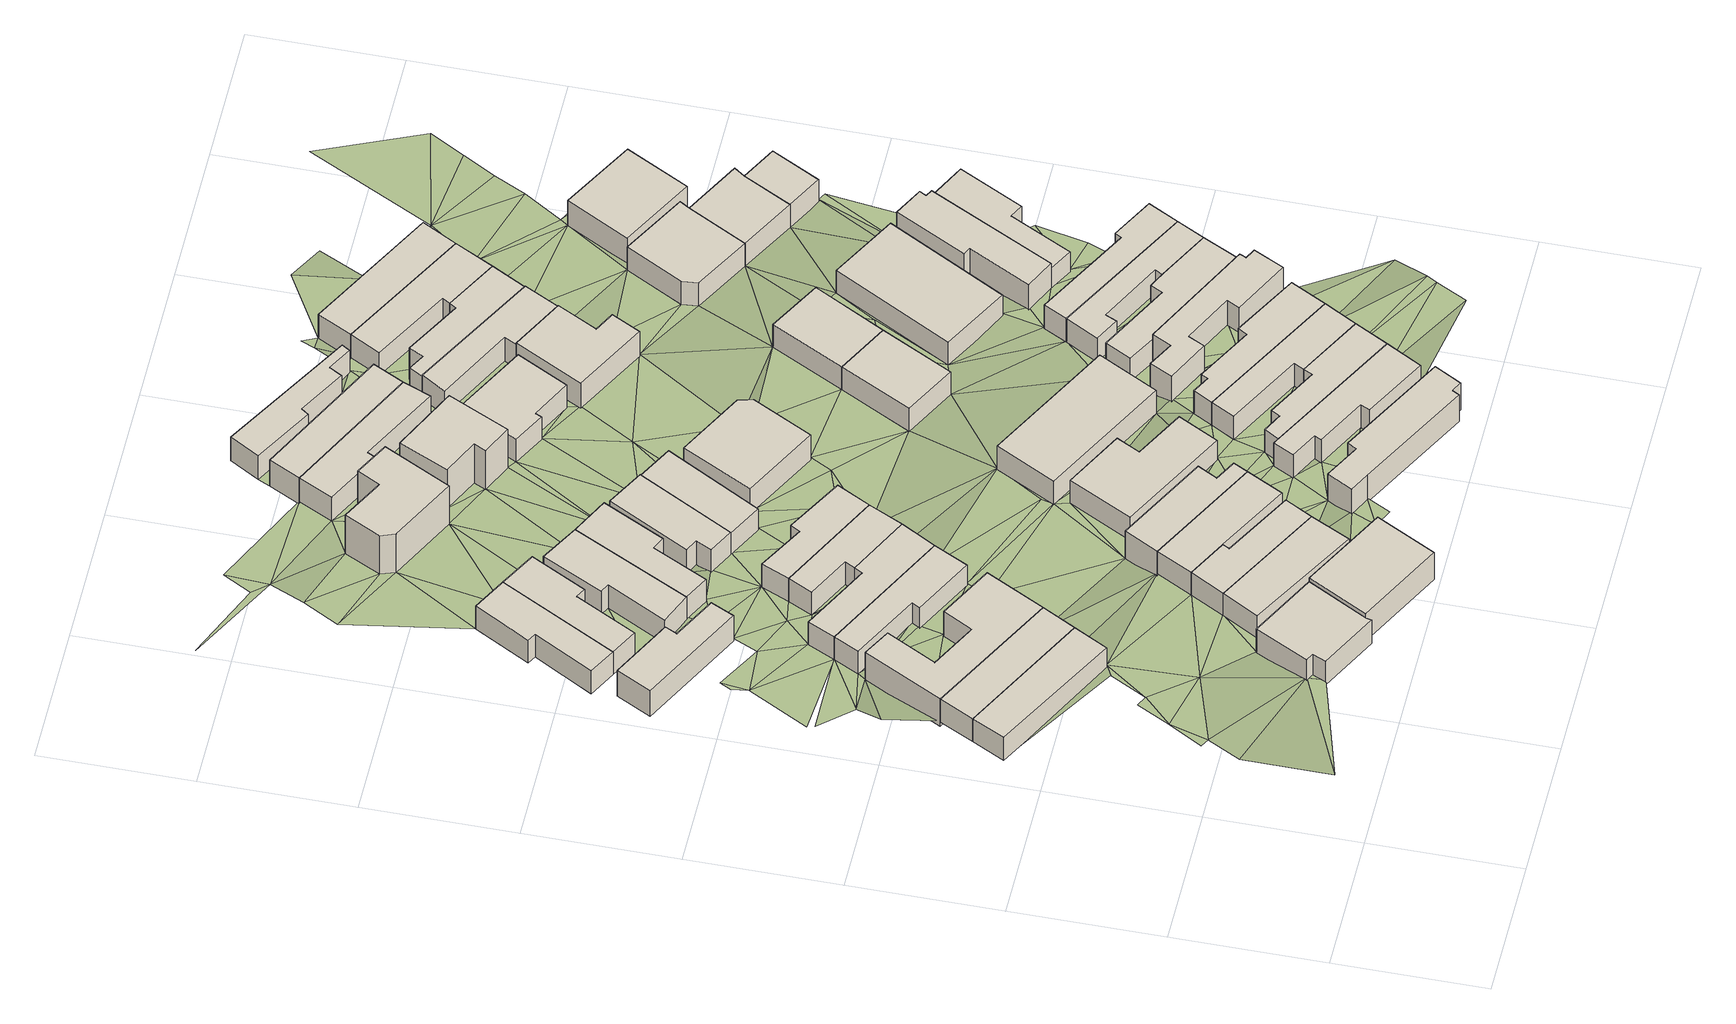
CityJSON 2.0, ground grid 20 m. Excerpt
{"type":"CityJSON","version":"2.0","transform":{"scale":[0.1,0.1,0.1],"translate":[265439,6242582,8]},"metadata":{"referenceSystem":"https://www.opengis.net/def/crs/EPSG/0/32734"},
"CityObjects":{
"building1":{"type":"Building","attributes":{"address":"36 Cecil Road Salt River Cape Town","building":"house","building:levels":"1","footprint":{"type":"Polygon"},"plus_code":"CQXGXFXP+XPR","ground_height":11.31,"building_height":4.1,"roof_height":15.41},"geometry":[{"type":"Solid","lod":"1","boundaries":[[[[0,1,2,3]],[[1,4,5,2]],[[4,6,7,5]],[[6,0,3,7]],[[3,2,5,7]],[[6,4,1,0]]]]}]},
"building2":{"type":"Building","attributes":{"address":"34 Cecil Road Salt River Cape Town","building":"house","building:levels":"1","footprint":{"type":"Polygon"},"plus_code":"CQXJXVX4+X4R","ground_height":11.31,"building_height":4.1,"roof_height":15.41},"geometry":[{"type":"Solid","lod":"1","boundaries":[[[[0,8,9,3]],[[8,10,11,9]],[[10,1,2,11]],[[1,0,3,2]],[[3,9,11,2]],[[1,10,8,0]]]]}]},
"building3":{"type":"Building","attributes":{"address":"7 Pope Street Salt River Cape Town","building":"house","building:levels":"1","footprint":{"type":"Polygon"},"plus_code":"CRX8X8XG+XPR","ground_height":12.32,"building_height":4.1,"roof_height":16.42},"geometry":[{"type":"Solid","lod":"1","boundaries":[[[[12,13,14,15]],[[13,16,17,14]],[[16,18,19,17]],[[18,20,21,19]],[[20,22,23,21]],[[22,24,25,23]],[[24,12,15,25]],[[15,14,17,19,21,23,25]],[[24,22,20,18,16,13,12]]]]}]},
"building4":{"type":"Building","attributes":{"address":"32 Cecil Road Salt River Cape Town","building":"house","building:levels":"1","footprint":{"type":"Polygon"},"plus_code":"CQXFX9XH+XMW","ground_height":11.31,"building_height":4.1,"roof_height":15.41},"geometry":[{"type":"Solid","lod":"1","boundaries":[[[[26,27,28,9]],[[27,29,30,28]],[[29,31,32,30]],[[31,33,34,32]],[[33,35,36,34]],[[35,37,38,36]],[[37,39,11,38]],[[39,26,9,11]],[[9,28,30,32,34,36,38,11]],[[39,37,35,33,31,29,27,26]]]]}]},
"building5":{"type":"Building","attributes":{"address":"19 Coleridge Road Salt River Cape Town","building":"house","building:levels":"1","footprint":{"type":"Polygon"},"plus_code":"CQXCXXX7+X6V","ground_height":10.54,"building_height":4.1,"roof_height":14.64},"geometry":[{"type":"Solid","lod":"1","boundaries":[[[[40,41,42,43]],[[41,44,45,42]],[[44,46,47,45]],[[46,48,49,47]],[[48,50,51,49]],[[50,40,43,51]],[[43,42,45,47,49,51]],[[50,48,46,44,41,40]]]]}]},
"building6":{"type":"Building","attributes":{"address":"Pope Street Salt River Cape Town","building":"house","building:levels":"1","footprint":{"type":"Polygon"},"plus_code":"CRXRX5XM+XPR","ground_height":12.99,"building_height":4.1,"roof_height":17.09},"geometry":[{"type":"Solid","lod":"1","boundaries":[[[[13,12,15,52,53,14]],[[12,54,55,52,15]],[[54,56,57,55]],[[56,13,14,53,57]],[[53,52,55,57]],[[56,54,12,13]]]]}]},
"building7":{"type":"Building","attributes":{"address":"22 Tennyson Street Salt River Cape Town","building":"house","building:levels":"1","footprint":{"type":"Polygon"},"plus_code":"CQX8XHXP+X5W","ground_height":9.97,"building_height":4.1,"roof_height":14.07},"geometry":[{"type":"Solid","lod":"1","boundaries":[[[[58,59,60,61]],[[59,62,63,60]],[[62,64,65,63]],[[64,66,67,65]],[[66,68,69,67]],[[68,58,61,69]],[[61,60,63,65,67,69]],[[68,66,64,62,59,58]]]]}]},
"building8":{"type":"Building","attributes":{"address":"30 Cecil Road Salt River Cape Town","building":"house","building:levels":"1","footprint":{"type":"Polygon"},"plus_code":"CRX2X6XV+X3R","ground_height":10.54,"building_height":4.1,"roof_height":14.64},"geometry":[{"type":"Solid","lod":"1","boundaries":[[[[70,71,72,73]],[[71,74,75,72]],[[74,76,77,75]],[[76,78,79,77]],[[78,80,81,79]],[[80,70,73,81]],[[73,72,75,77,79,81]],[[80,78,76,74,71,70]]]]}]},
"building9":{"type":"Building","attributes":{"address":"Cecil Road Salt River Cape Town","building":"house","building:levels":"1","footprint":{"type":"Polygon"},"plus_code":"CRXPXGXG+X9V","ground_height":12.15,"building_height":4.1,"roof_height":16.25},"geometry":[{"type":"Solid","lod":"1","boundaries":[[[[82,83,84,85]],[[83,86,87,84]],[[86,88,89,87]],[[88,82,85,89]],[[85,84,87,89]],[[88,86,83,82]]]]}]},
"building10":{"type":"Building","attributes":{"address":"24 Tennyson Street Salt River Cape Town","building":"house","building:levels":"1","footprint":{"type":"Polygon"},"plus_code":"CQXMXWXP+X6X","ground_height":9.97,"building_height":4.1,"roof_height":14.07},"geometry":[{"type":"Solid","lod":"1","boundaries":[[[[58,68,69,61]],[[68,90,91,69]],[[90,92,93,91]],[[92,94,95,93]],[[94,96,97,95]],[[96,58,61,97]],[[61,69,91,93,95,97]],[[96,94,92,90,68,58]]]]}]},
"building11":{"type":"Building","attributes":{"address":"28 Cecil Road Salt River Cape Town","building":"house","building:levels":"1","footprint":{"type":"Polygon"},"plus_code":"CRX6X6XX+XJW","ground_height":10.54,"building_height":4.1,"roof_height":14.64},"geometry":[{"type":"Solid","lod":"1","boundaries":[[[[98,99,100,101]],[[99,102,103,100]],[[102,70,73,103]],[[70,80,81,73]],[[80,104,105,81]],[[104,98,101,105]],[[101,100,103,73,81,105]],[[104,80,70,102,99,98]]]]}]},
"building12":{"type":"Building","attributes":{"address":"Cecil Road Salt River Cape Town","building":"house","building:levels":"1","footprint":{"type":"Polygon"},"plus_code":"CRXRXWXM+X7W","ground_height":12.15,"building_height":4.1,"roof_height":16.25},"geometry":[{"type":"Solid","lod":"1","boundaries":[[[[82,88,89,85]],[[88,106,107,89]],[[106,108,109,107]],[[108,110,111,109]],[[110,112,113,111]],[[112,82,85,113]],[[85,89,107,109,111,113]],[[112,110,108,106,88,82]]]]}]},
"building13":{"type":"Building","attributes":{"address":"26 Tennyson Street Salt River Cape Town","building":"house","building:levels":"1","footprint":{"type":"Polygon"},"plus_code":"CQXRXMXC+X8X","ground_height":9.97,"building_height":4.1,"roof_height":14.07},"geometry":[{"type":"Solid","lod":"1","boundaries":[[[[114,115,116,117]],[[115,118,119,116]],[[118,120,121,119]],[[120,122,123,121]],[[122,124,125,123]],[[124,114,117,125]],[[117,116,119,121,123,125]],[[124,122,120,118,115,114]]]]}]},
"building14":{"type":"Building","attributes":{"address":"Cecil Road Salt River Cape Town","building":"house","building:levels":"1","footprint":{"type":"Polygon"},"plus_code":"CRXXXHXH+X8W","ground_height":12.15,"building_height":4.1,"roof_height":16.25},"geometry":[{"type":"Solid","lod":"1","boundaries":[[[[126,112,113,127]],[[112,110,111,113]],[[110,128,129,111]],[[128,130,131,129]],[[130,126,127,131]],[[127,113,111,129,131]],[[130,128,110,112,126]]]]}]},
"building15":{"type":"Building","attributes":{"address":"26 Cecil Road Salt River Cape Town","building":"house","building:levels":"1","footprint":{"type":"Polygon"},"plus_code":"CRX8XHXC+XHV","ground_height":10.54,"building_height":4.1,"roof_height":14.64},"geometry":[{"type":"Solid","lod":"1","boundaries":[[[[132,133,134,135]],[[133,136,137,134]],[[136,138,139,137]],[[138,98,101,139]],[[98,104,105,101]],[[104,132,135,105]],[[135,134,137,139,101,105]],[[104,98,138,136,133,132]]]]}]},
"building16":{"type":"Building","attributes":{"address":"28 Tennyson Street Salt River Cape Town","building":"house","building:levels":"1","footprint":{"type":"Polygon"},"plus_code":"CRX6X5X7+XWW","ground_height":9.97,"building_height":4.1,"roof_height":14.07},"geometry":[{"type":"Solid","lod":"1","boundaries":[[[[114,124,125,117]],[[124,140,141,125]],[[140,142,143,141]],[[142,144,145,143]],[[144,146,147,145]],[[146,114,117,147]],[[117,125,141,143,145,147]],[[146,144,142,140,124,114]]]]}]},
"building17":{"type":"Building","attributes":{"address":"Cecil Road Salt River Cape Town","building":"house","building:levels":"1","footprint":{"type":"Polygon"},"plus_code":"CVX2XXXV+XCX","ground_height":12.15,"building_height":4.1,"roof_height":16.25},"geometry":[{"type":"Solid","lod":"1","boundaries":[[[[148,149,131,127]],[[149,150,151,131]],[[150,152,153,151]],[[152,154,155,153]],[[154,156,157,155]],[[156,148,127,157]],[[127,131,151,153,155,157]],[[156,154,152,150,149,148]]]]}]},
"building18":{"type":"Building","attributes":{"address":"24 Cecil Road Salt River Cape Town","building":"house","building:levels":"1","footprint":{"type":"Polygon"},"plus_code":"CRXFXHX4+X6R","ground_height":10.54,"building_height":4.1,"roof_height":14.64},"geometry":[{"type":"Solid","lod":"1","boundaries":[[[[132,158,159,135]],[[158,160,161,159]],[[160,162,163,161]],[[162,164,165,163]],[[164,133,134,165]],[[133,132,135,134]],[[135,159,161,163,165,134]],[[133,164,162,160,158,132]]]]}]},
"building19":{"type":"Building","attributes":{"address":"30 Tennyson Street Salt River Cape Town","building":"house","building:levels":"1","footprint":{"type":"Polygon"},"plus_code":"CRXFX6X5+X7W","ground_height":9.97,"building_height":4.1,"roof_height":14.07},"geometry":[{"type":"Solid","lod":"1","boundaries":[[[[166,167,168,169,170,171]],[[167,172,173,169,168]],[[172,174,175,173]],[[174,176,177,175]],[[176,178,179,177]],[[178,166,171,170,179]],[[170,169,173,175,177,179]],[[178,176,174,172,167,166]]]]}]},
"building20":{"type":"Building","attributes":{"address":"Cecil Road Salt River Cape Town","building":"house","building:levels":"1","footprint":{"type":"Polygon"},"plus_code":"CVX7X5XX+XCX","ground_height":11.28,"building_height":4.1,"roof_height":15.38},"geometry":[{"type":"Solid","lod":"1","boundaries":[[[[180,181,182,183]],[[181,184,185,182]],[[184,186,187,185]],[[186,188,189,187]],[[188,190,191,189]],[[190,180,183,191]],[[183,182,185,187,189,191]],[[190,188,186,184,181,180]]]]}]},
"building21":{"type":"Building","attributes":{"address":"32 Tennyson Street Salt River Cape Town","building":"house","building:levels":"1","footprint":{"type":"Polygon"},"plus_code":"CRXMXCXX+X3V","ground_height":9.85,"building_height":4.1,"roof_height":13.95},"geometry":[{"type":"Solid","lod":"1","boundaries":[[[[166,178,192,171]],[[178,193,194,192]],[[193,195,196,194]],[[195,166,171,196]],[[171,192,194,196]],[[195,193,178,166]]]]}]},
"building22":{"type":"Building","attributes":{"address":"17 Coleridge Road Salt River Cape Town","building":"house","building:levels":"2","footprint":{"type":"Polygon"},"plus_code":"CRX4XMXG+XFW","ground_height":9.47,"building_height":6.9,"roof_height":16.37},"geometry":[{"type":"Solid","lod":"1","boundaries":[[[[197,198,199,200]],[[198,201,202,199]],[[201,203,204,202]],[[203,205,206,204]],[[205,207,208,206]],[[207,209,210,208]],[[209,197,200,210]],[[200,199,202,204,206,208,210]],[[209,207,205,203,201,198,197]]]]}]},
"building23":{"type":"Building","attributes":{"address":"56 Fenton Road Salt River Cape Town","building":"house","building:levels":"1","footprint":{"type":"Polygon"},"plus_code":"CVXXXWXC+X9V","ground_height":12.95,"building_height":4.1,"roof_height":17.05},"geometry":[{"type":"Solid","lod":"1","boundaries":[[[[211,212,213,214]],[[212,215,216,213]],[[215,217,218,216]],[[217,219,220,218]],[[219,221,222,220]],[[221,223,224,222]],[[223,225,226,224]],[[225,227,228,226]],[[227,211,214,228]],[[214,213,216,218,220,222,224,226,228]],[[227,225,223,221,219,217,215,212,211]]]]}]},
"building24":{"type":"Building","attributes":{"address":"54 Fenton Road Salt River Cape Town","building":"house","building:levels":"1","footprint":{"type":"Polygon"},"plus_code":"C2X5X5XX+X7R","ground_height":12.1,"building_height":4.1,"roof_height":16.2},"geometry":[{"type":"Solid","lod":"1","boundaries":[[[[229,230,231,232]],[[230,233,234,231]],[[233,235,236,234]],[[235,237,238,236]],[[237,239,240,238]],[[239,241,242,240]],[[241,243,244,242]],[[243,245,246,244]],[[245,229,232,246]],[[232,231,234,236,238,240,242,244,246]],[[245,243,241,239,237,235,233,230,229]]]]}]},
"building25":{"type":"Building","attributes":{"address":"34 Tennyson Street Salt River Cape Town","building":"house","building:levels":"1","footprint":{"type":"Polygon"},"plus_code":"CVX3XRXR+X7W","ground_height":10.48,"building_height":4.1,"roof_height":14.58},"geometry":[{"type":"Solid","lod":"1","boundaries":[[[[247,248,249,250]],[[248,251,252,249]],[[251,253,254,252]],[[253,255,256,254]],[[255,247,250,256]],[[250,249,252,254,256]],[[255,253,251,248,247]]]]}]},
"building26":{"type":"Building","attributes":{"address":"41 Cecil Road Salt River Cape Town","building":"house","building:levels":"1","footprint":{"type":"Polygon"},"plus_code":"CVXMXHXG+XQV","ground_height":11.28,"building_height":4.1,"roof_height":15.38},"geometry":[{"type":"Solid","lod":"1","boundaries":[[[[257,258,259,260]],[[258,261,262,259]],[[261,263,264,262]],[[263,257,260,264]],[[260,259,262,264]],[[263,261,258,257]]]]}]},
"building27":{"type":"Building","attributes":{"address":"15 Tennyson Street Salt River Cape Town","building":"house","building:levels":"2","footprint":{"type":"Polygon"},"plus_code":"CRXPX7X4+X2W","ground_height":9.57,"building_height":6.9,"roof_height":16.47},"geometry":[{"type":"Solid","lod":"1","boundaries":[[[[265,266,267,268]],[[266,269,270,267]],[[269,271,272,270]],[[271,273,274,272]],[[273,275,276,274]],[[275,265,268,276]],[[268,267,270,272,274,276]],[[275,273,271,269,266,265]]]]}]},
"building28":{"type":"Building","attributes":{"address":"52 Fenton Road Salt River Cape Town","building":"house","building:levels":"1","footprint":{"type":"Polygon"},"plus_code":"C2X8XFXX+X9V","ground_height":12.1,"building_height":4.1,"roof_height":16.2},"geometry":[{"type":"Solid","lod":"1","boundaries":[[[[229,277,278,232]],[[277,279,280,278]],[[279,281,282,280]],[[281,283,284,282]],[[283,285,286,284]],[[285,287,288,286]],[[287,230,231,288]],[[230,229,232,231]],[[232,278,280,282,284,286,288,231]],[[230,287,285,283,281,279,277,229]]]]}]},
"building29":{"type":"Building","attributes":{"address":"15 Coleridge Road Salt River Cape Town","building":"house","building:levels":"1","footprint":{"type":"Polygon"},"plus_code":"CRXHXJX6+XCW","ground_height":9.57,"building_height":4.1,"roof_height":13.67},"geometry":[{"type":"Solid","lod":"1","boundaries":[[[[289,290,291,292]],[[290,293,294,291]],[[293,295,296,294]],[[295,297,298,296]],[[297,299,300,298]],[[299,289,292,300]],[[292,291,294,296,298,300]],[[299,297,295,293,290,289]]]]}]},
"building30":{"type":"Building","attributes":{"address":"50 Fenton Road Salt River Cape Town","building":"house","building:levels":"1","footprint":{"type":"Polygon"},"plus_code":"C2X7XQXM+XRW","ground_height":12.1,"building_height":4.1,"roof_height":16.2},"geometry":[{"type":"Solid","lod":"1","boundaries":[[[[277,301,302,278]],[[301,303,304,302]],[[303,305,306,304]],[[305,307,308,306]],[[307,279,280,308]],[[279,277,278,280]],[[278,302,304,306,308,280]],[[279,307,305,303,301,277]]]]}]},
"building31":{"type":"Building","attributes":{"address":"13 Coleridge Road Salt River Cape Town","building":"house","building:levels":"1","footprint":{"type":"Polygon"},"plus_code":"CRXQXMXW+XQW","ground_height":9.57,"building_height":4.1,"roof_height":13.67},"geometry":[{"type":"Solid","lod":"1","boundaries":[[[[309,310,300,292]],[[310,311,312,300]],[[311,313,314,312]],[[313,309,292,314]],[[292,300,312,314]],[[313,311,310,309]]]]}]},
"building32":{"type":"Building","attributes":{"address":"48 Fenton Road Salt River Cape Town","building":"house","building:levels":"1","footprint":{"type":"Polygon"},"plus_code":"C2XHX2XG+XFV","ground_height":12.1,"building_height":4.1,"roof_height":16.2},"geometry":[{"type":"Solid","lod":"1","boundaries":[[[[301,315,316,302]],[[315,317,318,316]],[[317,319,320,318]],[[319,321,322,320]],[[321,323,324,322]],[[323,325,326,324]],[[325,303,304,326]],[[303,301,302,304]],[[302,316,318,320,322,324,326,304]],[[303,325,323,321,319,317,315,301]]]]}]},
"building33":{"type":"Building","attributes":{"address":"17 Tennyson Street Salt River Cape Town","building":"house","building:levels":"1","footprint":{"type":"Polygon"},"plus_code":"CVX6X4XP+XGV","ground_height":9.57,"building_height":4.1,"roof_height":13.67},"geometry":[{"type":"Solid","lod":"1","boundaries":[[[[327,328,329,330]],[[328,331,332,329]],[[331,333,334,332]],[[333,335,336,334]],[[335,337,338,336]],[[337,327,330,338]],[[330,329,332,334,336,338]],[[337,335,333,331,328,327]]]]}]},
"building34":{"type":"Building","attributes":{"address":"35 Cecil Road Salt River Cape Town","building":"house","building:levels":"1","footprint":{"type":"Polygon"},"plus_code":"CVXVXFXM+XWR","ground_height":10.41,"building_height":4.1,"roof_height":14.51},"geometry":[{"type":"Solid","lod":"1","boundaries":[[[[339,340,341,342]],[[340,343,344,341]],[[343,345,346,344]],[[345,339,342,346]],[[342,341,344,346]],[[345,343,340,339]]]]}]},
"building35":{"type":"Building","attributes":{"address":"Coleridge Road Salt River Cape Town","building":"house","building:levels":"1","footprint":{"type":"Polygon"},"plus_code":"CRXRX6XH+XHX","ground_height":9.15,"building_height":4.1,"roof_height":13.25},"geometry":[{"type":"Solid","lod":"1","boundaries":[[[[347,348,349,350]],[[348,351,352,349]],[[351,353,354,352]],[[353,355,356,354]],[[355,357,358,356]],[[357,359,360,358]],[[359,361,362,360]],[[361,347,350,362]],[[350,349,352,354,356,358,360,362]],[[361,359,357,355,353,351,348,347]]]]}]},
"building36":{"type":"Building","attributes":{"address":"46 Fenton Road Salt River Cape Town","building":"house","building:levels":"1","footprint":{"type":"Polygon"},"plus_code":"C2XWX3XJ+X3W","ground_height":12.1,"building_height":4.1,"roof_height":16.2},"geometry":[{"type":"Solid","lod":"1","boundaries":[[[[363,364,365,366,367,368]],[[364,369,370,366,365]],[[369,371,372,370]],[[371,373,374,372]],[[373,375,376,374]],[[375,377,378,376]],[[377,379,380,378]],[[379,381,382,380]],[[381,383,384,382]],[[383,385,386,384]],[[385,387,388,386]],[[387,363,368,367,388]],[[367,366,370,372,374,376,378,380,382,384,386,388]],[[387,385,383,381,379,377,375,373,371,369,364,363]]]]}]},
"building37":{"type":"Building","attributes":{"address":"22 Cecil Road Salt River Cape Town","building":"house","building:levels":"1","footprint":{"type":"Polygon"},"plus_code":"CVXMXMX5+X3V","ground_height":9.85,"building_height":4.1,"roof_height":13.95},"geometry":[{"type":"Solid","lod":"1","boundaries":[[[[389,390,391,392,393,394]],[[390,395,396,392,391]],[[395,397,398,396]],[[397,399,400,398]],[[399,401,402,400]],[[401,389,394,393,402]],[[393,392,396,398,400,402]],[[401,399,397,395,390,389]]]]}]},
"building38":{"type":"Building","attributes":{"address":"33 Cecil Road Salt River Cape Town","building":"house","building:levels":"1","footprint":{"type":"Polygon"},"plus_code":"C2X4XFXX+X2V","ground_height":10.41,"building_height":4.1,"roof_height":14.51},"geometry":[{"type":"Solid","lod":"1","boundaries":[[[[339,345,346,342]],[[345,403,404,346]],[[403,405,406,404]],[[405,339,342,406]],[[342,346,404,406]],[[405,403,345,339]]]]}]},
"building39":{"type":"Building","attributes":{"address":"44 Fenton Road Salt River Cape Town","building":"house","building:levels":"1","footprint":{"type":"Polygon"},"plus_code":"C2XRXVXM+XGW","ground_height":11.19,"building_height":4.1,"roof_height":15.29},"geometry":[{"type":"Solid","lod":"1","boundaries":[[[[407,408,409,410]],[[408,411,412,409]],[[411,413,414,412]],[[413,415,416,414]],[[415,417,418,416]],[[417,419,365,418]],[[419,420,368,365]],[[420,407,410,368]],[[410,409,412,414,416,418,365,368]],[[420,419,417,415,413,411,408,407]]]]}]},
"building40":{"type":"Building","attributes":{"address":"20 Cecil Road Salt River Cape Town","building":"house","building:levels":"1","footprint":{"type":"Polygon"},"plus_code":"CVXJX4X8+XVV","ground_height":9.57,"building_height":4.1,"roof_height":13.67},"geometry":[{"type":"Solid","lod":"1","boundaries":[[[[421,422,423,424]],[[422,425,426,427,423]],[[425,428,429,430,427,426]],[[428,390,391,430,429]],[[390,389,394,391]],[[389,421,424,394]],[[424,423,427,430,391,394]],[[389,390,428,425,422,421]]]]}]},
"building41":{"type":"Building","attributes":{"address":"42 Fenton Road Salt River Cape Town","building":"house","building:levels":"1","footprint":{"type":"Polygon"},"plus_code":"C2XXXPXV+X5V","ground_height":11.19,"building_height":4.1,"roof_height":15.29},"geometry":[{"type":"Solid","lod":"1","boundaries":[[[[431,432,433,434]],[[432,435,436,433]],[[435,437,438,436]],[[437,439,440,438]],[[439,441,442,440]],[[441,408,409,442]],[[408,407,410,409]],[[407,431,434,410]],[[434,433,436,438,440,442,409,410]],[[407,408,441,439,437,435,432,431]]]]}]},
"building42":{"type":"Building","attributes":{"address":"18 Cecil Road Salt River Cape Town","building":"house","building:levels":"1","footprint":{"type":"Polygon"},"plus_code":"CVXRX7XP+XHX","ground_height":9.37,"building_height":4.1,"roof_height":13.47},"geometry":[{"type":"Solid","lod":"1","boundaries":[[[[421,443,444,445]],[[443,446,447,444]],[[446,448,449,447]],[[448,450,451,449]],[[450,452,453,451]],[[452,454,455,453]],[[454,422,456,455]],[[422,421,445,456]],[[445,444,447,449,451,453,455,456]],[[422,454,452,450,448,446,443,421]]]]}]},
"building43":{"type":"Building","attributes":{"address":"40 Tennyson Street Salt River Cape Town","building":"house","building:levels":"1","footprint":{"type":"Polygon"},"plus_code":"C2XHXVXM+XVR","ground_height":10.41,"building_height":4.1,"roof_height":14.51},"geometry":[{"type":"Solid","lod":"1","boundaries":[[[[457,458,459,460]],[[458,461,462,459]],[[461,463,464,462]],[[463,457,460,464]],[[460,459,462,464]],[[463,461,458,457]]]]}]},
"building44":{"type":"Building","attributes":{"address":"40 Fenton Road Salt River Cape Town","building":"house","building:levels":"1","footprint":{"type":"Polygon"},"plus_code":"C2XWXXXM+XWR","ground_height":11.19,"building_height":4.1,"roof_height":15.29},"geometry":[{"type":"Solid","lod":"1","boundaries":[[[[432,431,434,433]],[[431,465,466,434]],[[465,467,468,466]],[[467,469,470,468]],[[469,471,472,470]],[[471,432,433,472]],[[433,434,466,468,470,472]],[[471,469,467,465,431,432]]]]}]},
"building45":{"type":"Building","attributes":{"address":"16 Cecil Road Salt River Cape Town","building":"house","building:levels":"1","footprint":{"type":"Polygon"},"plus_code":"CVXVXFXF+XMX","ground_height":9.37,"building_height":4.1,"roof_height":13.47},"geometry":[{"type":"Solid","lod":"1","boundaries":[[[[443,473,474,444]],[[473,475,476,474]],[[475,477,478,476]],[[477,479,480,478]],[[479,446,447,480]],[[446,443,444,447]],[[444,474,476,478,480,447]],[[446,479,477,475,473,443]]]]}]},
"building46":{"type":"Building","attributes":{"address":"42 Tennyson Street Salt River Cape Town","building":"house","building:levels":"1","footprint":{"type":"Polygon"},"plus_code":"C2XWX6XG+XWV","ground_height":11.19,"building_height":4.1,"roof_height":15.29},"geometry":[{"type":"Solid","lod":"1","boundaries":[[[[481,482,483,484,485]],[[482,486,487,483]],[[486,488,489,487]],[[488,490,491,489]],[[490,492,493,491]],[[492,494,495,493]],[[494,496,497,498,495]],[[496,481,485,484,498,497]],[[484,483,487,489,491,493,495,498]],[[496,494,492,490,488,486,482,481]]]]}]},
"building47":{"type":"Building","attributes":{"address":"14 Cecil Road Salt River Cape Town","building":"house","building:levels":"1","footprint":{"type":"Polygon"},"plus_code":"CVXXXRX7+XPW","ground_height":9.37,"building_height":4.1,"roof_height":13.47},"geometry":[{"type":"Solid","lod":"1","boundaries":[[[[499,500,501,474]],[[500,502,503,501]],[[502,504,476,503]],[[504,499,474,476]],[[474,501,503,476]],[[504,502,500,499]]]]}]},
"building48":{"type":"Building","attributes":{"address":"29 Cecil Road Salt River Cape Town","building":"house","building:levels":"1","footprint":{"type":"Polygon"},"plus_code":"C2XJXCXR+XRR","ground_height":9.78,"building_height":4.1,"roof_height":13.88},"geometry":[{"type":"Solid","lod":"1","boundaries":[[[[505,506,507,508]],[[506,509,510,507]],[[509,511,512,510]],[[511,513,514,512]],[[513,515,516,514]],[[515,505,508,516]],[[508,507,510,512,514,516]],[[515,513,511,509,506,505]]]]}]},
"building49":{"type":"Building","attributes":{"address":"44 Tennyson Street Salt River Cape Town","building":"house","building:levels":"1","footprint":{"type":"Polygon"},"plus_code":"C3X8X2X9+XMW","ground_height":10.27,"building_height":4.1,"roof_height":14.37},"geometry":[{"type":"Solid","lod":"1","boundaries":[[[[481,496,497,485]],[[496,517,518,497]],[[517,519,520,518]],[[519,521,522,520]],[[521,523,524,522]],[[523,481,485,524]],[[485,497,518,520,522,524]],[[523,521,519,517,496,481]]]]}]},
"building50":{"type":"Building","attributes":{"address":"Tennyson Street Salt River Cape Town","building":"house","building:levels":"1","footprint":{"type":"Polygon"},"plus_code":"C2XXXHXC+XMV","ground_height":9.78,"building_height":4.1,"roof_height":13.88},"geometry":[{"type":"Solid","lod":"1","boundaries":[[[[506,505,508,507]],[[505,525,526,508]],[[525,527,528,526]],[[527,529,530,528]],[[529,506,507,530]],[[507,508,526,528,530]],[[529,527,525,505,506]]]]}]},
"building51":{"type":"Building","attributes":{"address":"27 Cecil Road Salt River Cape Town","building":"house","building:levels":"1","footprint":{"type":"Polygon"},"plus_code":"C2XXX4XG+XXR","ground_height":9.78,"building_height":4.1,"roof_height":13.88},"geometry":[{"type":"Solid","lod":"1","boundaries":[[[[531,532,533,534]],[[532,535,536,533]],[[535,537,538,536]],[[537,531,534,538]],[[534,533,536,538]],[[537,535,532,531]]]]}]},
"building52":{"type":"Building","attributes":{"address":"Tennyson Street Salt River Cape Town","building":"house","building:levels":"1","footprint":{"type":"Polygon"},"plus_code":"C3X7XHX3+X8R","ground_height":9.82,"building_height":4.1,"roof_height":13.92},"geometry":[{"type":"Solid","lod":"1","boundaries":[[[[527,525,526,528]],[[525,539,540,526]],[[539,541,542,540]],[[541,527,528,542]],[[528,526,540,542]],[[541,539,525,527]]]]}]},
"terrain1":{"type":"TINRelief","geometry":[{"type":"CompositeSurface","lod":"1","boundaries":[[[543,544,545]],[[546,547,548]],[[547,543,545]],[[545,544,549]],[[548,547,550]],[[551,552,548]],[[545,550,547]],[[551,548,550]],[[553,554,555]],[[545,549,556]],[[557,558,37]],[[550,555,551]],[[559,557,37]],[[554,551,555]],[[550,545,560]],[[70,561,559]],[[562,563,70]],[[37,71,559]],[[71,70,559]],[[562,564,565]],[[550,560,566]],[[112,555,550]],[[71,37,567]],[[564,562,568]],[[560,569,566]],[[570,571,572]],[[567,571,570]],[[569,560,13]],[[102,562,70]],[[566,112,550]],[[562,102,568]],[[573,71,567]],[[555,126,0]],[[48,90,574]],[[575,567,570]],[[567,575,573]],[[126,555,112]],[[8,0,126]],[[576,122,48]],[[577,569,13]],[[48,122,90]],[[102,578,568]],[[568,578,579]],[[580,122,576]],[[570,581,575]],[[102,136,578]],[[120,90,122]],[[580,582,122]],[[136,102,99]],[[570,583,581]],[[92,90,118]],[[8,156,583]],[[579,578,164]],[[579,164,580]],[[118,90,120]],[[136,133,578]],[[8,126,156]],[[584,577,13]],[[585,582,580]],[[98,136,99]],[[133,164,578]],[[92,118,94]],[[580,164,585]],[[98,138,136]],[[586,584,587]],[[110,108,106]],[[588,577,584]],[[94,118,115]],[[585,164,589]],[[586,588,584]],[[590,59,201]],[[88,577,591]],[[59,58,201]],[[591,577,588]],[[581,583,592]],[[589,593,585]],[[96,94,115]],[[583,156,592]],[[585,593,142]],[[128,110,106]],[[594,595,596]],[[590,198,597]],[[164,598,589]],[[581,599,600]],[[164,162,160]],[[593,589,601]],[[164,160,598]],[[223,106,88]],[[590,201,198]],[[588,602,603]],[[88,591,223]],[[588,603,591]],[[593,144,142]],[[156,181,180]],[[156,604,181]],[[115,114,96]],[[106,223,128]],[[96,203,58]],[[581,592,599]],[[595,597,197]],[[597,198,197]],[[605,596,595]],[[156,180,592]],[[203,201,58]],[[606,144,593]],[[598,160,607]],[[104,600,608]],[[128,223,609]],[[128,609,130]],[[203,96,114]],[[160,158,607]],[[599,608,600]],[[604,610,181]],[[611,612,604]],[[144,606,146]],[[219,223,221]],[[608,132,104]],[[223,613,609]],[[595,197,290]],[[219,613,223]],[[130,614,612]],[[130,609,614]],[[595,289,605]],[[615,607,158]],[[604,612,610]],[[190,592,180]],[[608,599,592]],[[609,613,237]],[[616,158,132]],[[617,114,146]],[[612,614,618]],[[146,606,166]],[[290,197,209]],[[610,612,618]],[[203,114,617]],[[595,290,289]],[[607,615,195]],[[615,158,616]],[[614,619,618]],[[219,241,613]],[[290,209,207]],[[241,219,243]],[[305,610,618]],[[620,132,608]],[[188,621,190]],[[203,617,269]],[[190,261,592]],[[620,616,132]],[[615,616,622]],[[146,166,331]],[[203,269,205]],[[615,248,195]],[[618,285,283]],[[618,283,305]],[[623,243,219]],[[610,305,303]],[[146,624,617]],[[625,290,207]],[[610,303,621]],[[617,626,269]],[[146,331,624]],[[269,627,205]],[[621,261,190]],[[625,207,205]],[[166,195,628]],[[303,325,621]],[[620,622,616]],[[307,305,283]],[[627,625,205]],[[195,248,628]],[[621,325,261]],[[625,627,629]],[[243,623,630]],[[331,166,631]],[[279,283,281]],[[628,631,166]],[[608,343,620]],[[283,279,307]],[[632,261,325]],[[628,248,247]],[[325,323,321]],[[325,321,632]],[[627,633,629]],[[624,331,328]],[[339,622,620]],[[343,608,263]],[[313,634,348]],[[261,632,371]],[[635,622,339]],[[321,636,632]],[[371,637,261]],[[624,328,638]],[[638,633,627]],[[263,261,637]],[[639,631,628]],[[640,631,641]],[[321,319,636]],[[371,364,637]],[[634,313,642]],[[364,371,369]],[[638,328,643]],[[641,631,639]],[[229,630,644]],[[263,637,645]],[[628,247,646]],[[643,633,638]],[[405,247,635]],[[319,317,636]],[[636,317,647]],[[263,645,648]],[[633,643,649]],[[650,343,263]],[[628,646,639]],[[651,652,634]],[[405,635,339]],[[633,649,653]],[[643,328,327]],[[654,649,643]],[[263,648,650]],[[343,650,461]],[[648,645,655]],[[317,656,647]],[[343,461,345]],[[654,653,649]],[[657,277,229]],[[658,641,639]],[[642,651,634]],[[659,653,654]],[[656,317,660]],[[247,405,646]],[[642,653,659]],[[661,655,645]],[[317,315,660]],[[657,229,644]],[[641,658,327]],[[643,327,662]],[[461,650,663]],[[277,664,301]],[[642,659,665]],[[642,666,651]],[[667,655,668]],[[669,651,666]],[[670,345,461]],[[671,659,672]],[[665,659,671]],[[461,663,673]],[[664,277,657]],[[666,642,665]],[[668,655,661]],[[327,658,662]],[[660,315,674]],[[315,301,675]],[[667,668,676]],[[666,665,677]],[[678,673,663]],[[666,677,679]],[[675,301,664]],[[670,461,458]],[[403,345,670]],[[646,405,515]],[[479,665,671]],[[678,663,680]],[[676,668,681]],[[675,674,315]],[[682,679,677]],[[683,389,684]],[[646,513,683]],[[671,448,446]],[[682,677,502]],[[685,673,678]],[[686,687,688]],[[479,671,446]],[[469,680,663]],[[513,646,515]],[[458,403,670]],[[502,689,682]],[[403,505,405]],[[407,686,688]],[[673,685,690]],[[405,505,515]],[[389,683,511]],[[691,680,469]],[[683,513,511]],[[673,690,457]],[[403,458,505]],[[421,389,511]],[[469,467,691]],[[467,692,691]],[[692,693,691]],[[502,694,695]],[[457,690,488]],[[691,693,696]],[[505,458,525]],[[502,697,694]],[[525,458,457]],[[531,443,421]],[[421,511,531]],[[473,443,698]],[[699,511,509]],[[699,531,511]],[[443,531,698]],[[695,694,700]],[[457,488,701]],[[697,473,698]],[[701,525,457]],[[694,697,702]],[[703,488,486]],[[699,509,704]],[[698,702,697]],[[698,531,705]],[[701,488,703]],[[509,506,704]],[[705,706,698]],[[698,706,702]],[[704,506,529]],[[705,531,707]],[[708,702,706]],[[709,705,707]],[[702,708,710]],[[710,711,702]],[[711,712,702]]]}]}
},
"vertices":[
[212,404,33],[41,493,33],[41,493,74],[212,404,74],[19,450,33],[19,450,74],[188,359,33],[188,359,74],
[236,448,33],[236,448,74],[64,538,33],[64,538,74],
[293,62,42],[336,141,42],[336,141,84],[293,62,84],[247,187,42],[247,187,84],[211,117,42],[211,117,84],[221,112,42],[221,112,84],[213,94,42],[213,94,84],[291,54,42],[291,54,84],
[236,448,25],[277,526,25],[277,526,74],[204,564,25],[204,564,74],[183,525,25],[183,525,74],[121,557,25],[121,557,74],[156,623,25],[156,623,74],[119,643,25],[119,643,74],[64,538,25],
[10,885,20],[151,812,20],[151,812,66],[10,885,66],[166,843,20],[166,843,66],[108,873,20],[108,873,66],[116,889,20],[116,889,66],[34,931,20],[34,931,66],
[293,62,91],[336,141,91],[408,2,42],[408,2,91],[450,81,42],[450,81,91],
[150,1097,20],[105,1121,20],[105,1121,61],[150,1097,61],[64,1047,20],[64,1047,61],[75,1041,20],[75,1041,61],[31,962,20],[31,962,61],[67,943,20],[67,943,61],
[143,686,25],[126,653,25],[126,653,66],[143,686,66],[217,606,25],[217,606,66],[211,595,25],[211,595,66],[291,554,25],[291,554,66],[314,599,25],[314,599,66],
[297,239,42],[270,191,42],[270,191,82],[297,239,82],[416,109,42],[416,109,82],[442,161,42],[442,161,82],
[103,924,20],[103,924,61],[146,1005,20],[146,1005,61],[159,998,20],[159,998,61],[198,1071,20],[198,1071,61],
[258,686,25],[252,675,25],[252,675,66],[258,686,66],[160,722,25],[160,722,66],[340,645,25],[340,645,66],
[462,197,42],[462,197,82],[370,247,42],[370,247,82],[375,256,42],[375,256,82],[322,284,42],[322,284,82],
[252,1030,20],[201,1058,20],[201,1058,61],[252,1030,61],[160,978,20],[160,978,61],[172,972,20],[172,972,61],[130,893,20],[130,893,61],[173,875,20],[173,875,61],
[347,331,42],[347,331,82],[472,204,42],[472,204,82],[497,252,42],[497,252,82],
[362,690,25],[224,760,25],[224,760,66],[362,690,66],[208,728,25],[208,728,66],[265,699,25],[265,699,66],
[206,858,20],[206,858,61],[243,931,20],[243,931,61],[260,923,20],[260,923,61],[302,1005,20],[302,1005,61],
[347,331,33],[497,252,33],[507,271,33],[507,271,82],[479,286,33],[479,286,82],[493,312,33],[493,312,82],[371,376,33],[371,376,82],
[385,734,25],[385,734,66],[309,776,25],[309,776,66],[302,763,25],[302,763,66],[240,797,25],[240,797,66],
[356,972,18],[306,999,18],[306,999,59],[306,999,61],[356,972,61],[356,972,59],[248,891,18],[248,891,61],[265,883,18],[265,883,61],[254,862,18],[254,862,61],[287,845,18],[287,845,61],
[445,460,33],[401,376,33],[401,376,74],[445,460,74],[546,300,33],[546,300,74],[574,353,33],[574,353,74],[508,388,33],[508,388,74],[524,419,33],[524,419,74],
[287,845,59],[333,821,18],[333,821,59],[403,947,18],[403,947,59],
[196,1302,15],[172,1254,15],[172,1254,84],[196,1302,84],[179,1235,15],[179,1235,84],[269,1189,15],[269,1189,84],[315,1278,15],[315,1278,84],[269,1302,15],[269,1302,84],[253,1272,15],[253,1272,84],
[666,27,42],[671,36,42],[671,36,90],[666,27,90],[685,29,42],[685,29,90],[705,65,42],[705,65,90],[561,142,42],[561,142,90],[554,130,42],[554,130,90],[507,155,42],[507,155,90],[488,121,42],[488,121,90],[514,108,42],[514,108,90],
[736,131,41],[557,227,41],[557,227,82],[736,131,82],[549,231,41],[549,231,82],[535,204,41],[535,204,82],[571,185,41],[571,185,82],[566,176,41],[566,176,82],[632,141,41],[632,141,82],[626,129,41],[626,129,82],[710,84,41],[710,84,82],
[495,882,18],[405,929,18],[405,929,66],[495,882,66],[357,836,18],[357,836,66],[458,783,18],[458,783,66],[500,863,18],[500,863,66],
[481,558,32],[439,479,32],[439,479,74],[481,558,74],[610,389,32],[610,389,74],[652,468,32],[652,468,74],
[412,1220,15],[324,1262,15],[324,1262,85],[412,1220,85],[293,1197,15],[293,1197,85],[341,1174,15],[341,1174,85],[333,1158,15],[333,1158,85],[373,1139,15],[373,1139,85],
[760,175,41],[760,175,82],[674,221,41],[674,221,82],[668,209,41],[668,209,82],[600,245,41],[600,245,82],[594,233,41],[594,233,82],[568,246,41],[568,246,82],
[267,1374,15],[244,1329,15],[244,1329,57],[267,1374,57],[319,1290,15],[319,1290,57],[325,1302,15],[325,1302,57],[431,1247,15],[431,1247,57],[446,1284,15],[446,1284,57],
[784,218,41],[784,218,82],[598,318,41],[598,318,82],[581,287,41],[581,287,82],[681,234,41],[681,234,82],
[267,1374,10],[446,1284,10],[467,1325,10],[467,1325,57],[288,1415,10],[288,1415,57],
[809,265,41],[809,265,82],[722,312,41],[722,312,82],[715,300,41],[715,300,82],[640,340,41],[640,340,82],[635,331,41],[635,331,82],[612,343,41],[612,343,82],
[519,1158,16],[424,1208,16],[424,1208,57],[519,1158,57],[384,1131,16],[384,1131,57],[426,1109,16],[426,1109,57],[430,1117,16],[430,1117,57],[483,1090,16],[483,1090,57],
[575,770,24],[526,676,24],[526,676,65],[575,770,65],[595,640,24],[595,640,65],[644,734,24],[644,734,65],
[319,1470,10],[296,1431,10],[296,1431,52],[319,1470,52],[375,1386,10],[375,1386,52],[382,1396,10],[382,1396,52],[445,1360,10],[445,1360,52],[455,1377,10],[455,1377,52],[487,1359,10],[487,1359,52],[494,1370,10],[494,1370,52],
[841,336,32],[691,411,32],[691,411,73],[691,411,82],[841,336,82],[841,336,73],[678,386,32],[678,386,82],[644,404,32],[644,404,82],[629,374,32],[629,374,82],[686,346,32],[686,346,82],[697,368,32],[697,368,82],[764,335,32],[764,335,82],[755,318,32],[755,318,82],[831,280,32],[831,280,82],[851,320,32],[851,320,82],[837,327,32],[837,327,82],
[606,1127,14],[535,1164,14],[535,1164,57],[535,1164,59],[606,1127,59],[606,1127,57],[487,1074,14],[487,1074,59],[585,1022,14],[585,1022,59],[605,1060,14],[605,1060,59],[578,1074,14],[578,1074,59],
[695,828,24],[695,828,65],[625,866,24],[625,866,65],
[866,386,31],[797,422,31],[797,422,73],[866,386,73],[776,432,31],[776,432,73],[768,416,31],[768,416,73],[673,465,31],[673,465,73],[655,431,31],[655,431,73],[691,411,31],[841,336,31],
[630,1173,14],[462,1264,14],[462,1264,57],[630,1173,57],[442,1232,14],[442,1232,55],[442,1232,57],[543,1180,14],[543,1180,55],[543,1180,57],
[885,422,31],[702,520,31],[702,520,73],[885,422,73],[678,477,31],[678,477,73],[711,460,31],[711,460,73],[718,475,31],[718,475,73],[802,432,31],[802,432,73],
[655,1219,14],[655,1219,55],[630,1173,55],[585,1257,14],[585,1257,55],[579,1248,14],[579,1248,55],[504,1289,14],[504,1289,55],[494,1270,14],[494,1270,55],[472,1282,14],[472,1282,55],[462,1264,55],
[816,762,24],[727,810,24],[727,810,65],[816,762,65],[641,653,24],[641,653,65],[730,605,24],[730,605,65],
[906,462,31],[906,462,73],[850,492,31],[850,492,73],[845,483,31],[845,483,73],[718,551,31],[718,551,73],
[682,1270,14],[682,1270,55],[510,1363,14],[510,1363,55],[488,1323,14],[488,1323,55],[591,1267,14],[591,1267,55],
[871,723,23],[862,728,23],[862,728,73],[871,723,73],[871,723,64],[867,737,23],[867,737,73],[828,757,23],[828,757,73],[779,663,23],[779,663,73],[789,658,23],[789,658,73],[746,576,23],[746,576,73],[786,557,23],[786,557,64],[786,557,73],
[682,1270,12],[707,1316,12],[707,1316,55],[534,1408,12],[534,1408,55],[510,1363,12],
[752,928,18],[794,1006,18],[794,1006,59],[752,928,59],[802,1019,18],[802,1019,59],[716,1066,18],[716,1066,59],[675,990,18],[675,990,59],[677,969,18],[677,969,59],
[817,540,23],[817,540,64],[859,622,23],[859,622,64],[877,613,23],[877,613,64],[921,698,23],[921,698,64],
[825,888,18],[825,888,59],[859,952,18],[859,952,59],[869,966,18],[869,966,59],
[775,1152,14],[730,1069,14],[730,1069,59],[775,1152,59],[828,1016,14],[828,1016,59],[872,1099,14],[872,1099,59],
[872,863,18],[872,863,59],[906,927,18],[906,927,59],
[72,170,43],[62,50,54],[211,117,51],[83,220,43],[95,214,43],[109,265,43],[213,94,51],[192,245,43],[146,302,43],[132,309,43],[19,450,35],[172,351,43],[188,359,43],[221,112,51],[51,608,35],[64,538,35],[69,643,25],[247,187,43],[30,685,27],[72,776,25],[27,695,27],[77,813,25],[69,798,25],[297,239,43],[156,623,33],[136,780,25],[270,191,43],[204,564,33],[121,557,33],[183,525,33],[217,606,33],[34,931,23],[211,595,33],[108,873,25],[416,109,50],[192,755,25],[151,812,25],[166,843,25],[291,554,33],[173,875,25],[277,526,33],[450,81,50],[206,858,25],[463,70,50],[441,29,50],[473,88,50],[254,862,25],[81,1286,15],[488,121,50],[439,479,33],[248,891,20],[7,1446,11],[132,1381,10],[114,1401,10],[107,1334,15],[287,845,25],[443,495,33],[314,599,33],[265,883,20],[497,76,50],[514,108,50],[493,312,42],[135,1439,10],[306,999,20],[333,821,25],[481,558,33],[535,204,42],[546,300,42],[479,286,42],[507,271,42],[566,176,42],[549,231,42],[357,836,25],[443,755,25],[333,1158,16],[568,246,42],[557,227,42],[526,676,25],[574,353,41],[458,783,25],[705,65,49],[373,1139,16],[319,1290,16],[341,1174,16],[324,1262,16],[443,1000,19],[325,1302,16],[710,84,49],[426,1109,18],[629,374,41],[431,1247,16],[375,1386,12],[500,863,25],[686,346,41],[655,431,32],[412,1220,16],[487,1074,18],[430,1117,18],[483,1090,18],[467,1325,16],[442,1232,16],[856,59,47],[673,465,32],[585,1022,18],[697,368,41],[678,477,32],[443,1250,16],[702,520,32],[445,1360,16],[382,1396,12],[446,1284,16],[462,1264,16],[711,460,32],[764,335,41],[877,100,47],[535,1164,16],[472,1282,16],[755,318,41],[768,416,32],[543,1180,16],[718,551,32],[885,114,47],[488,1323,16],[487,1359,16],[718,475,32],[776,432,32],[455,1377,12],[694,755,24],[504,1289,16],[494,1270,16],[730,605,32],[831,280,38],[910,159,38],[802,432,32],[510,1363,16],[746,576,32],[494,1370,16],[786,557,32],[797,422,32],[517,1409,12],[605,1060,18],[578,1074,18],[789,658,24],[841,336,38],[837,327,38],[851,320,38],[525,1427,12],[779,663,24],[817,540,32],[865,528,31],[879,597,31],[638,1368,14],[629,1462,10],[859,622,31],[707,1316,14],[694,1250,14],[730,1069,18],[675,1437,10],[872,863,23],[740,1313,14],[883,857,23],[828,1016,18],[782,1162,14],[814,1213,14],[872,1099,18],[835,1255,14],[878,1110,18],[860,1299,14],[886,1345,14],[831,1483,9]
]}
